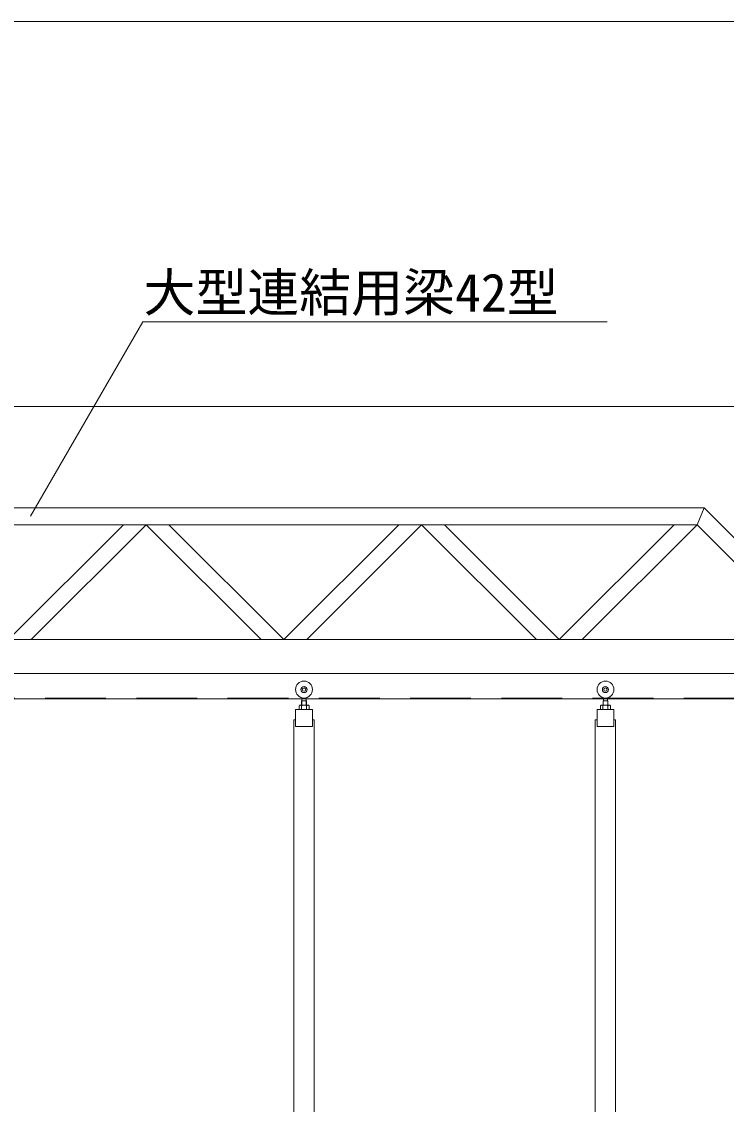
# Model space of a CAD drawing. Units: millimetres, scale not verified. Extents: x -16120 to 16120, y -26100 to 26100.
# Drawn here: x -1300 to 785, y 12077 to 15281 of the extents above; entities that cross this region are included whole.
import ezdxf
from ezdxf.enums import TextEntityAlignment as Align

# ---------------------------------------------------------------- set-up
doc = ezdxf.new("R2010")
doc.units = ezdxf.units.MM
doc.header["$LTSCALE"] = 150
doc.linetypes.add('DASHED1', pattern=[1.8, 1.2, -0.6])
for name, color, linetype, lineweight in [('0-B_寸法', 134, 'Continuous', 18), ('1-0_大型連結用梁42', 134, 'Continuous', 18), ('1-3_中央走行棒', 134, 'Continuous', 18), ('1-B_文字', 134, 'Continuous', 18)]:
    doc.layers.add(name, color=color, linetype=linetype, lineweight=lineweight)
doc.styles.add('ＭＳ ゴシック', font='')
doc.styles.get('ＭＳ ゴシック').set_extended_font_data('MS Gothic')

msp = doc.modelspace()

# ---------------------------------------------------------------- linework, layer by layer
at = {"layer": '0-B_寸法'}
for p, q in [((-12062.3, 15280.8), (1261.7, 15280.8)), ((-2837.3, 14142), (2730.7, 14142))]:
    msp.add_line(p, q, dxfattribs=at)
at = {"layer": '1-0_大型連結用梁42', "linetype": 'DASHED1'}
msp.add_line((-2850.3, 13279), (1279.7, 13279), dxfattribs=at)
at = {"layer": '1-0_大型連結用梁42'}
for points in [[(-2838.3, 13792), (-2838.3, 13842), (720.2, 13842), (698.7, 13792), (-2821.3, 13792)], [(1049.7, 13452), (-2838.3, 13452), (-2838.3, 13352), (1049.7, 13352)], [(1049.7, 13352), (-2850.3, 13352), (-2850.3, 13277), (1124.7, 13277)]]:
    msp.add_lwpolyline(points, dxfattribs=at)
for points in [[(1110.2, 13452), (1038.7, 13452), (698.7, 13792), (720.2, 13842)], [(-1338.8, 13452), (-998.8, 13792), (-931.3, 13792), (-1271.3, 13452)], [(-523.8, 13452), (-863.8, 13792), (-931.3, 13792), (-591.3, 13452)], [(-523.8, 13452), (-183.8, 13792), (-116.3, 13792), (-456.3, 13452)], [(291.2, 13452), (-48.8, 13792), (-116.3, 13792), (223.7, 13452)], [(291.2, 13452), (631.2, 13792), (698.7, 13792), (358.7, 13452)]]:
    msp.add_lwpolyline(points, close=True, dxfattribs=at)
at = {"layer": '1-3_中央走行棒'}
for p, q in [((-471, 13258), (-471, 13271)), ((-470.5, 13271), (-470.5, 13279.8)), ((-458, 13271), (-458, 13279.8)), ((-457.6, 13258), (-457.6, 13271)), ((421, 13258), (421, 13271)), ((421.5, 13271), (421.5, 13279.8)), ((434, 13271), (434, 13279.8)), ((434.4, 13258), (434.4, 13271)), ((-453.1, 13258), (-475.4, 13258)), ((-471.8, 13258), (-475.4, 13258)), ((-472.2, 13258), (-472.2, 13258)), ((-471.8, 13256), (-471.8, 13245)), ((-453.1, 13258), (-456.8, 13258)), ((-456.8, 13256), (-456.8, 13245)), ((-456.3, 13258), (-456.3, 13258)), ((438.9, 13258), (416.6, 13258)), ((420.2, 13258), (416.6, 13258)), ((419.8, 13258), (419.8, 13258)), ((420.2, 13256), (420.2, 13245)), ((438.9, 13258), (435.2, 13258)), ((435.2, 13256), (435.2, 13245)), ((435.7, 13258), (435.7, 13258))]:
    msp.add_line(p, q, dxfattribs=at)
for points in [[(-472.2, 13258), (-471.3, 13258), (-471.3, 13271), (-464.3, 13271)], [(-456.3, 13258), (-457.3, 13258), (-457.3, 13271), (-464.3, 13271)], [(419.8, 13258), (420.7, 13258), (420.7, 13271), (427.7, 13271)], [(435.7, 13258), (434.7, 13258), (434.7, 13271), (427.7, 13271)], [(-479, 13256), (-479, 13245), (-449.5, 13245), (-449.5, 13256)], [(413, 13256), (413, 13245), (442.5, 13245), (442.5, 13256)], [(-494.3, 11883), (-494.3, 13215), (-489.3, 13215)], [(-439.3, 13215), (-434.3, 13215), (-434.3, 11883)], [(397.7, 11883), (397.7, 13215), (402.7, 13215)], [(452.7, 13215), (457.7, 13215), (457.7, 11883)]]:
    msp.add_lwpolyline(points, dxfattribs=at)
for points in [[(-439.3, 13195), (-489.3, 13195), (-489.3, 13245), (-439.3, 13245)], [(452.7, 13195), (402.7, 13195), (402.7, 13245), (452.7, 13245)]]:
    msp.add_lwpolyline(points, close=True, dxfattribs=at)
for centre, radius in [((-464.3, 13304), 25), ((-464.3, 13304), 9), ((-464.3, 13304), 5), ((427.7, 13304), 25), ((427.7, 13304), 9), ((427.7, 13304), 5)]:
    msp.add_circle(centre, radius, dxfattribs=at)
for centre, radius, start, end in [((-475.4, 13253.7), 4.29, 32.227, 147.773), ((-464.3, 13242.9), 15.1, 60.137, 119.863), ((-453.1, 13253.7), 4.29, 32.227, 147.773), ((416.6, 13253.7), 4.29, 32.227, 147.773), ((427.7, 13242.9), 15.1, 60.137, 119.863), ((438.9, 13253.7), 4.29, 32.227, 147.773)]:
    msp.add_arc(centre, radius, start, end, dxfattribs=at)
at = {"layer": '1-B_文字'}
msp.add_line((-940.7, 14392.3), (432.9, 14392.3), dxfattribs=at)
msp.add_lwpolyline([(-1273.2, 13817.3), (-941.2, 14392.3), (-940.7, 14392.3)], dxfattribs=at)

# ---------------------------------------------------------------- texts
at = {"layer": '1-B_文字', "style": 'ＭＳ ゴシック'}
msp.add_text('大型連結用梁42型', height=112.6, dxfattribs=at).set_placement((-939.1, 14389.1), align=Align.BOTTOM_LEFT)

doc.saveas('drawing.dxf')
